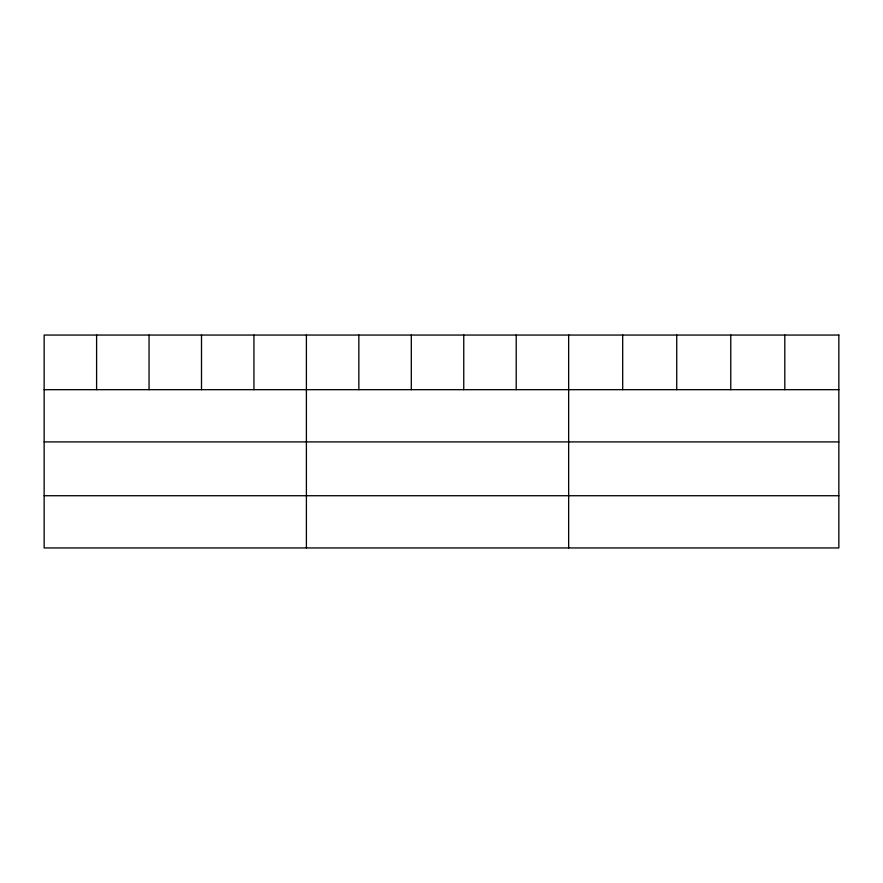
<?xml version="1.0" encoding="UTF-8"?>
<svg xmlns="http://www.w3.org/2000/svg" width="883" height="883" viewBox="0 0 883 883"><rect width="100%" height="100%" fill="white"/><g stroke="black" fill="none" stroke-linecap="round" stroke-linejoin="round"><path stroke-width="1.32" d="M44.15 389.679L838.85 389.679M44.15 441.908L838.85 441.908M44.15 495.727L838.85 495.727M784.81 335.054L784.81 389.679M730.771 335.054L730.771 389.679M676.731 335.054L676.731 389.679M622.692 335.054L622.692 389.679M568.652 335.054L568.652 547.946M516.202 335.054L516.202 389.679M463.752 335.054L463.752 389.679M411.301 335.054L411.301 389.679M358.851 335.054L358.851 389.679M306.401 335.054L306.401 547.946M253.951 335.054L253.951 389.679M201.501 335.054L201.501 389.679M149.05 335.054L149.05 389.679M96.6 335.054L96.6 389.679M838.85 335.054L44.15 335.054L44.15 547.946L838.85 547.946L838.85 335.054"/></g></svg>
